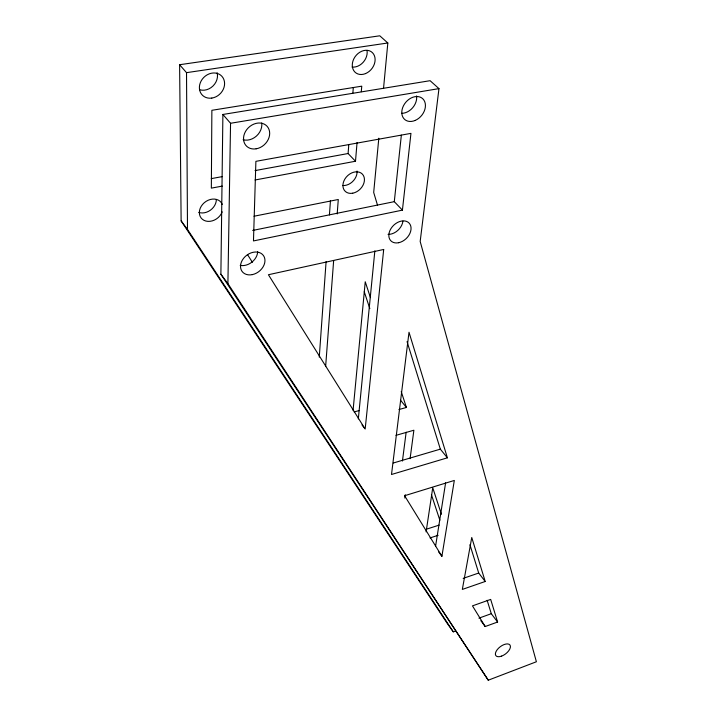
<?xml version="1.0" encoding="UTF-8"?>
<svg xmlns="http://www.w3.org/2000/svg" width="716" height="716" viewBox="0 0 716 716"><rect width="100%" height="100%" fill="white"/><g stroke="black" fill="none" stroke-linecap="round" stroke-linejoin="round"><path stroke-width="1.07" d="M220.886 274.21L222.891 114.471L430.092 80.693L438.971 88.623L420.176 241.471L536.391 661.754L488.267 680.2L220.886 274.21L227.903 283.608L488.267 680.2M227.903 283.608L230.552 123.277L222.891 114.471M319.264 357.159L326.093 261.6M329.432 214.934L330.47 200.489M325.628 366.574L333.638 260.758M337.182 213.977L338.283 199.496L254.001 216.232M255.03 179.993L355.494 161.243L348.092 153.528L348.79 144.73M352.872 93.035L353.31 87.531M355.494 161.243L357.06 142.475M361.294 91.693L361.759 86.171L211.873 110.3L211.345 188.138L222.264 186.106M353.077 410.34L365.241 281.773L370.432 297.614M378.818 138.206L373.689 192.461L377.538 205.286M383.534 88.381L387.83 42.987L379.775 35.8L179.609 64.726L181.13 220.904L447.688 624.075L453.309 631.843L455.403 631.082M358.322 418.896L374.853 250.824M402.419 210.128L410.948 133.373L255.889 161.342L253.473 240.934L402.419 210.128L394.292 201.661L401.354 135.154M402.437 461.032L406.151 432.204M404.826 498.05L405.265 494.765M410.089 458.67L413.884 430.235L395.948 435.346M426.101 531.863L432.741 487.784L441.423 514.285M435.534 546.487L445.62 482.79M441.906 556.269L454.32 480.445L404.594 495.723L441.906 556.269L438.631 551.929M485.197 626.527L497.602 622.025L490.684 599.417L472.471 605.87L485.197 626.527L480.821 620.665M478.941 618.15L491.292 613.702L497.602 622.025M485.206 581.482L462.33 589.42L471.755 537.501L485.206 581.482L478.709 573.042L469.929 544.706M463.171 578.376L478.709 573.042M430.03 537.931L438.165 535.282M426.387 529.213L439.141 525.114M447.402 457.819L391.509 474.493L409.006 332.242L447.402 457.819L440.34 449.147L407.055 341.621M393.254 463.019L440.34 449.147M398.937 409.534L406.42 407.467L401.228 391.616M354.134 411.933L359.459 410.483M252.694 230.436L394.292 201.661M211.283 178.624L222.229 176.619M255.057 170.596L348.092 153.528M230.552 123.277L438.971 88.623M179.609 64.726L186.518 72.656L387.83 42.987M400.548 400.244L406.42 407.467M362.01 424.946L364.534 428.231M181.13 220.904L187.494 229.442L453.309 631.843M247.602 254.735L252.39 262.289M364.247 291.725L369.832 308.623M431.426 494.702L439.857 520.183M487.148 600.303L491.292 613.702M186.518 72.656L187.494 229.442M402.929 221.119A12.628 9.156 -44.6 0 1 388.045 234.365M222.202 211.864A12.682 10.167 -37.7 0 1 203.997 220.34A12.682 10.167 -37.7 0 1 204.221 202.762A12.682 10.167 -37.7 0 1 222.3 204.4M257.671 251.728A13.201 10.167 -37.8 0 1 240.191 265.385M416.578 95.917A13.631 10.31 -50.7 0 1 401.694 113.316M261.716 122.946A14.177 11.635 -44.2 0 1 256.489 136.013A14.177 11.635 -44.2 0 1 243.118 139.736M357.033 171.035A12.065 9.192 -45.4 0 1 342.857 185.534M216.339 199.666A12.584 10.167 -37.7 0 1 198.762 212.419M367.022 50.406A12.995 10.284 -52.6 0 1 352.048 67.044M217.118 72.728A13.47 11.554 -45.6 0 1 213.001 85.992A13.47 11.554 -45.6 0 1 199.728 89.751M383.695 249.463L365.169 429.054L268.411 274.729L383.695 249.463M256.113 148.821A14.302 11.653 -44.1 0 0 268.178 127.734A14.302 11.653 -44.1 0 0 245.525 131.449A14.302 11.653 -44.1 0 0 256.113 148.821M501.603 656.116A8.825 4.466 -37.2 0 0 509.98 645.044A8.825 4.466 -37.2 0 0 497.128 649.806A8.825 4.466 -37.2 0 0 501.603 656.116M398.678 242.715A12.727 9.147 -44.4 0 0 410.152 224.529A12.727 9.147 -44.4 0 0 391.025 228.494A12.727 9.147 -44.4 0 0 398.678 242.715M252.309 274.622A13.309 10.167 -37.8 0 0 263.533 255.675A13.309 10.167 -37.8 0 0 242.375 260.06A13.309 10.167 -37.8 0 0 252.309 274.622M365.59 73.569A13.094 10.293 -52.3 0 0 372.499 52.733A13.094 10.293 -52.3 0 0 352.988 60.887A13.094 10.293 -52.3 0 0 365.59 73.569M415.244 120.404A13.747 10.31 -50.5 0 0 422.941 98.924A13.747 10.31 -50.5 0 0 402.652 107.677A13.747 10.31 -50.5 0 0 415.244 120.404M211.811 98.083A13.586 11.572 -45.3 0 0 222.998 77.758A13.586 11.572 -45.3 0 0 201.16 80.926A13.586 11.572 -45.3 0 0 211.811 98.083M352.728 193.204A12.154 9.192 -45.2 0 0 363.442 175.563A12.154 9.192 -45.2 0 0 344.87 179.045A12.154 9.192 -45.2 0 0 352.728 193.204"/></g></svg>
